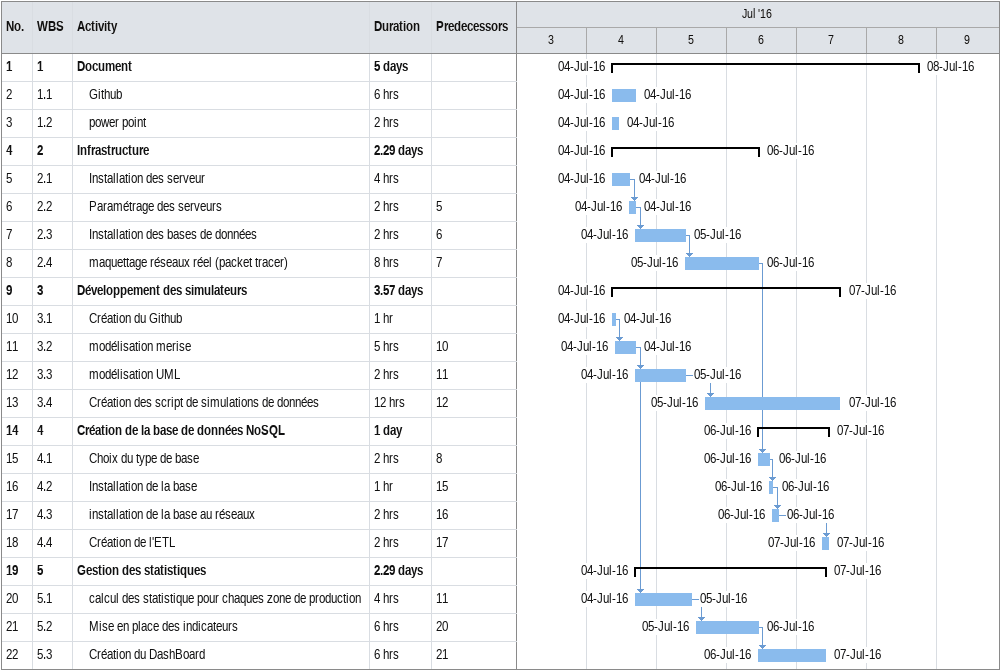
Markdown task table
| ID | WBS | Task | Duration | Start | Finish | Predecessors |
|---|---|---|---|---|---|---|
| 1 | 1 | **Document** | 5d | 2016-07-04 | 2016-07-08 |  |
| 2 | 1.1 | Github | 6h | 2016-07-04 | 2016-07-04 |  |
| 3 | 1.2 | power point | 2h | 2016-07-04 | 2016-07-04 |  |
| 4 | 2 | **Infrastructure** | 2.29d | 2016-07-04 | 2016-07-06 |  |
| 5 | 2.1 | Installation des serveur | 4h | 2016-07-04 | 2016-07-04 |  |
| 6 | 2.2 | Paramétrage des serveurs | 2h | 2016-07-04 | 2016-07-04 | 5 |
| 7 | 2.3 | Installation des bases de données | 2h | 2016-07-04 | 2016-07-05 | 6 |
| 8 | 2.4 | maquettage réseaux réel (packet tracer) | 8h | 2016-07-05 | 2016-07-06 | 7 |
| 9 | 3 | **Développement des simulateurs** | 3.57d | 2016-07-04 | 2016-07-07 |  |
| 10 | 3.1 | Création du Github | 1h | 2016-07-04 | 2016-07-04 |  |
| 11 | 3.2 | modélisation merise | 5h | 2016-07-04 | 2016-07-04 | 10 |
| 12 | 3.3 | modélisation UML | 2h | 2016-07-04 | 2016-07-05 | 11 |
| 13 | 3.4 | Création des script de simulations de données | 12h | 2016-07-05 | 2016-07-07 | 12 |
| 14 | 4 | **Création de la base de données NoSQL** | 1d | 2016-07-06 | 2016-07-07 |  |
| 15 | 4.1 | Choix du type de base | 2h | 2016-07-06 | 2016-07-06 | 8 |
| 16 | 4.2 | Installation de la base | 1h | 2016-07-06 | 2016-07-06 | 15 |
| 17 | 4.3 | installation de la base au réseaux | 2h | 2016-07-06 | 2016-07-06 | 16 |
| 18 | 4.4 | Création de l'ETL | 2h | 2016-07-07 | 2016-07-07 | 17 |
| 19 | 5 | **Gestion des statistiques** | 2.29d | 2016-07-04 | 2016-07-07 |  |
| 20 | 5.1 | calcul des statistique pour chaques zone de production | 4h | 2016-07-04 | 2016-07-05 | 11 |
| 21 | 5.2 | Mise en place des indicateurs | 6h | 2016-07-05 | 2016-07-06 | 20 |
| 22 | 5.3 | Création du DashBoard | 6h | 2016-07-06 | 2016-07-07 | 21 |
